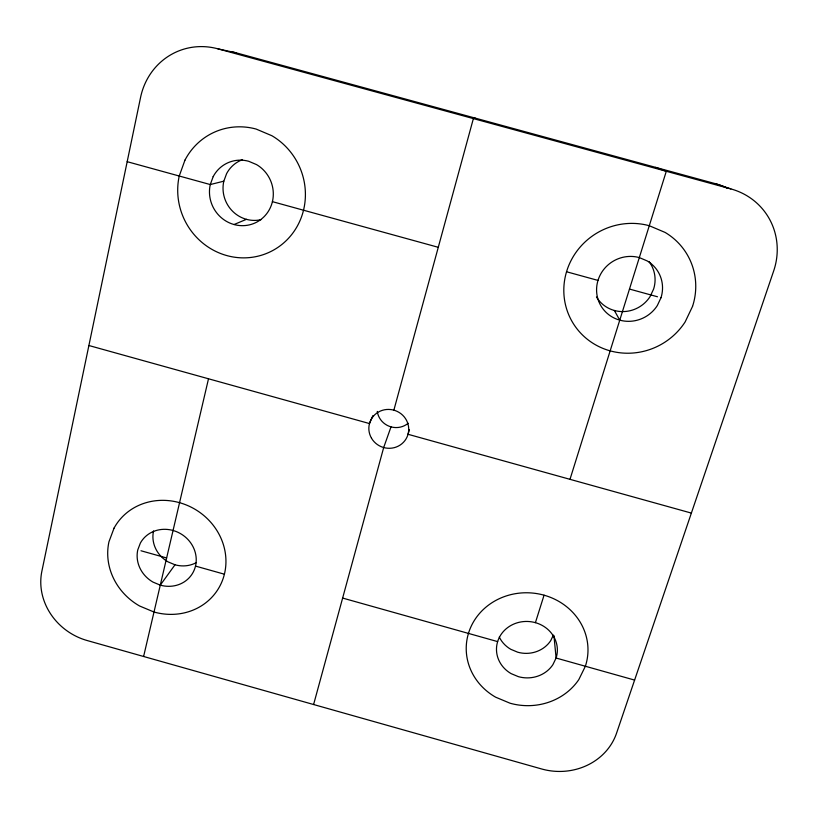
<?xml version="1.0" encoding="UTF-8"?>
<svg xmlns="http://www.w3.org/2000/svg" width="818" height="818" viewBox="0 0 818 818"><rect width="100%" height="100%" fill="white"/><g stroke="black" fill="none" stroke-linecap="round" stroke-linejoin="round"><path stroke-width="1.23" d="M143.61 656.486L208.508 378.785M313.601 704.523L383.683 447.538L391.014 426.873M393.867 410.166L473.377 118.59L475.309 118.129M409.419 429.593L408.039 434.286L691.374 513.091M569.993 479.328L666.302 171.279L655.607 167.363M535.412 622.662L544.062 595.187M127.179 161.688L210.267 184.561L223.815 181.177L226.606 173.62A31.473 30.256 65.4 0 1 242.537 159.653M372.875 415.636L369.48 423.56L88.886 345.513M553.367 635.136L550.698 640.678A29.131 27.106 4.2 0 1 517.743 652.212L510.821 649.318A29.131 27.106 4.2 0 1 499.287 637.038M160.277 585.146A30.174 27.863 31.4 0 0 194.888 568.234A30.174 27.863 31.4 0 0 177.884 532.262A30.174 27.863 31.4 0 0 140.379 543.05L137.782 549.86A30.174 27.863 31.4 0 0 153.068 582.13L160.277 585.146L175.011 564.788A28.865 26.789 31.7 0 0 196.269 562.641M234.04 224.531L246.422 219.326M217.864 48.824L236.433 52.904L715.924 183.835L730.863 188.917A68.231 64.929 -36 0 1 773.675 270.942L616.547 733.214A60.389 55.123 3.6 0 1 541.639 768.971L87.137 640.525A59.826 54.489 33 0 1 41.861 571.291L140.573 97.383A67.608 64.029 70.2 0 1 217.864 48.824L730.863 188.917M566.537 271.76L597.999 280.41M629.482 289.061L657.488 296.77M272.404 201.657L438.274 247.302M342.63 598.07L497.641 641.609M634.604 680.085L556.107 658.03A30.46 28.211 4.6 0 0 538.039 623.52A30.46 28.211 4.6 0 0 499.624 636.864A30.46 28.211 4.6 0 0 511.168 673.643L518.408 676.67A30.46 28.211 4.6 0 0 552.866 664.717L556.107 658.03L553.919 635.494M140.982 550.759L166.627 557.968M195.502 566.087L224.408 574.205M175.011 564.788L168.109 561.905A28.865 26.789 31.7 0 1 153.559 530.933M614.349 310.472L619.758 320.155M408.162 423.264A18.783 18.241 19.8 0 1 389.276 426.301A18.783 18.241 19.8 0 1 377.282 411.423M715.924 183.835A63.753 60.818 -37.2 0 1 727.621 188.375M649.011 261.555A31.728 30.685 -32.5 0 1 653.623 289.04L650.146 296.464A31.728 30.685 -32.5 0 1 596.465 296.975M231.617 51.8A63.201 60.041 71.4 0 1 236.433 52.904M261.024 219.664A31.473 30.256 65.4 0 1 223.815 181.177M660.995 297.732L657.345 305.513A33.282 32.147 -31.3 0 1 614.338 318.12A33.282 32.147 -31.3 0 1 599.052 277.466A33.282 32.147 -31.3 0 1 639.318 257.588L647.181 260.922A33.282 32.147 -31.3 0 1 660.995 297.732M184.96 160.144L179.234 176.023A66.023 63.344 64.3 0 0 221.995 254.04A66.023 63.344 64.3 0 0 300.278 220.022A66.023 63.344 64.3 0 0 271.924 135.747L256.157 129.07A66.023 63.344 64.3 0 0 184.96 160.144M213.171 176.637L210.267 184.561A33.006 31.667 64.3 0 0 231.484 223.713A33.006 31.667 64.3 0 0 270.727 206.79A33.006 31.667 64.3 0 0 256.525 164.592L248.692 161.279A33.006 31.667 64.3 0 0 213.171 176.637M114.07 528.091L108.958 541.761A60.348 55.736 31.4 0 0 139.653 606.026L153.999 612.017A60.348 55.736 31.4 0 0 223.273 578.121A60.348 55.736 31.4 0 0 189.04 506.158A60.348 55.736 31.4 0 0 114.07 528.091M692.539 306.402L685.147 321.914A66.575 64.295 -31.3 0 1 599.124 346.699A66.575 64.295 -31.3 0 1 568.807 265.39A66.575 64.295 -31.3 0 1 649.288 225.727L665.116 232.435A66.575 64.295 -31.3 0 1 692.539 306.402M585.371 666.251L578.817 679.594A60.921 56.422 4.6 0 1 510.054 703.214L495.657 697.192A60.921 56.422 4.6 0 1 472.548 623.541A60.921 56.422 4.6 0 1 549.532 596.987A60.921 56.422 4.6 0 1 585.371 666.251M371.505 438.213A20.01 19.366 19.8 0 0 406.045 438.929A20.01 19.366 19.8 0 0 388.785 409.419A20.01 19.366 19.8 0 0 371.505 438.213"/></g></svg>
